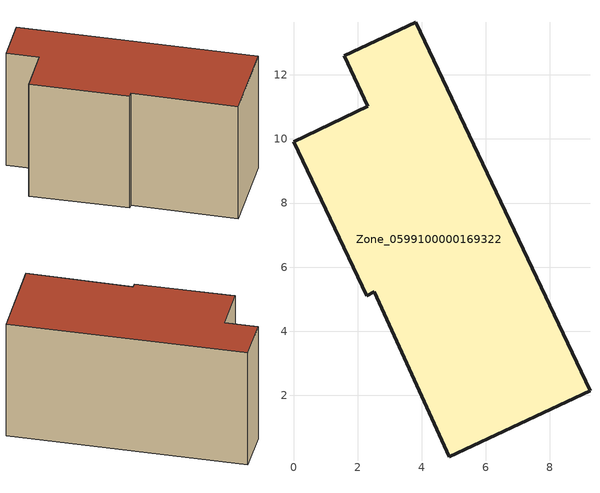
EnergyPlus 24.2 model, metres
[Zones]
Zone_0599100000169322
 floor ground (C_G): 2.53,5.23 2.28,5.11 0,9.91 2.32,11.02 1.58,12.59 3.82,13.65 9.25,2.15 4.87,0.08 z0
 wall outside (C_F): 9.25,2.15 3.82,13.65 1.58,12.59 2.32,11.02 0,9.91 2.28,5.11 2.53,5.23 4.87,0.08 9.25,2.15 z0:6.89
 roof outside (C_R): 2.53,5.23 4.87,0.08 9.25,2.15 3.82,13.65 1.58,12.59 2.32,11.02 0,9.91 2.28,5.11 z6.89
[BUILDING]
Pand.0599100000169322: North Axis=0; Terrain=City; Loads Convergence Tolerance Value=0.04; Temperature Convergence Tolerance Value=0.4; Solar Distribution=FullExterior; Maximum Number of Warmup Days=25; Minimum Number of Warmup Days=1
[Site:Location]
Rotterdam.The.Hague.AP_ZH_NLD Design_Conditions: Latitude=51.96; Longitude=4.45; Time Zone=1; Elevation=-4.5
[SITE:GROUNDTEMPERATURE:BUILDINGSURFACE]
18, 18, 18, 18, 18, 18, 18, 18, 18, 18, 18, 18
[MATERIAL] Thermal Absorptance=0.9; Solar Absorptance=0.7; Visible Absorptance=0.7
Name | Roughness | Thickness | Conductivity | Density | Specific Heat
G.TI.1975-1991 | MediumSmooth | 0.15 | 0.288461 | 540 | 1210
F.TI.1975-1991 | Rough | 0.3 | 0.230769 | 1920 | 840
R.TI.1975-1991 | MediumRough | 0.2 | 0.153846 | 1500 | 1000
[CONSTRUCTION]
C_G: G.TI.1975-1991
C_F: F.TI.1975-1991
C_R: R.TI.1975-1991
[ZONE]
Zone_0599100000169322: Type=1; Multiplier=1; Ceiling Height=Autocalculate; Volume=Autocalculate; Floor Area=autocalculate; Part of Total Floor Area=Yes
[ZONEINFILTRATION:DESIGNFLOWRATE]
Infil_Zone_0599100000169322: Zone or ZoneList or Space or SpaceList=Zone_0599100000169322; Schedule=AlwaysOn; Design Flow Rate Calculation Method=Flow/Area; Flow Rate per Floor Area=0.003; Constant Term Coefficient=1; Temperature Term Coefficient=0; Velocity Term Coefficient=0; Velocity Squared Term Coefficient=0
[HVACTEMPLATE:ZONE:IDEALLOADSAIRSYSTEM]
Zone_0599100000169322: Maximum Heating Supply Air Temperature=50; Minimum Cooling Supply Air Temperature=13; Maximum Heating Supply Air Humidity Ratio=0.0156; Minimum Cooling Supply Air Humidity Ratio=0.0077; Heating Limit=NoLimit; Cooling Limit=NoLimit; Dehumidification Control Type=ConstantSensibleHeatRatio; Cooling Sensible Heat Ratio=0.7; Dehumidification Setpoint=60; Humidification Control Type=None; Humidification Setpoint=30; Outdoor Air Method=None; Outdoor Air Flow Rate per Person=0.00944; Outdoor Air Flow Rate per Zone Floor Area=0; Outdoor Air Flow Rate per Zone=0; Demand Controlled Ventilation Type=None; Outdoor Air Economizer Type=NoEconomizer; Heat Recovery Type=None; Sensible Heat Recovery Effectiveness=0.7; Latent Heat Recovery Effectiveness=0.65
[ZONECONTROL:THERMOSTAT]
ThermostatControl_Zone_0599100000169322: Zone or ZoneList=Zone_0599100000169322; Control Type Schedule=DualSetpointControlType; Control 1=Thermostat_Zone_0599100000169322; Temperature Difference Between Cutout And Setpoint=0
[THERMOSTATSETPOINT:DUALSETPOINT]
Thermostat_Zone_0599100000169322: Heating Setpoint Temperature Schedule=HeatingSetpoint_Zone_0599100000169322; Cooling Setpoint Temperature Schedule=CoolingSetpoint_Zone_0599100000169322
[SCHEDULE:COMPACT]
HeatingSetpoint_Zone_0599100000169322: Through: 12/31, For: AllDays, Until: 24:00, 21
CoolingSetpoint_Zone_0599100000169322: Through: 12/31, For: AllDays, Until: 24:00, 24
DualSetpointControlType: Through: 12/31, For: AllDays, Until: 24:00, 4
AlwaysOn: Through: 12/31, For: AllDays, Until: 24:00, 1
